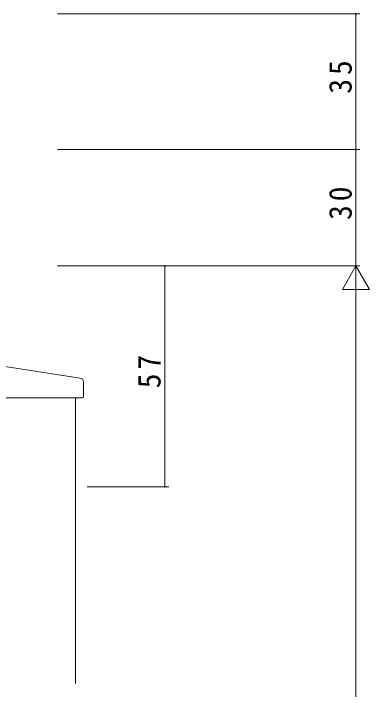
# Model space of a CAD drawing. Units: millimetres, scale not verified. Extents: x -841 to 292, y -594 to 212.
# Drawn here: x -617 to -525.2, y -91.9 to 82.4 of the extents above; entities that cross this region are included whole.
import ezdxf

# ---------------------------------------------------------------- set-up
doc = ezdxf.new("R2010")
doc.units = ezdxf.units.MM
doc.header["$LTSCALE"] = 2
for name, color, linetype, lineweight in [('0-4_YKK_12', 2, 'Continuous', 9), ('0-5_YKK_13', 4, 'Continuous', 9), ('0-6_YKK_D', 6, 'Continuous', 9)]:
    doc.layers.add(name, color=color, linetype=linetype, lineweight=lineweight)
doc.styles.add('ＭＳ ゴシック', font='')
doc.styles.get('ＭＳ ゴシック').set_extended_font_data('MS Gothic')

msp = doc.modelspace()

# ---------------------------------------------------------------- linework, layer by layer
at = {"layer": '0-4_YKK_12'}
msp.add_line((-601.004, -16.681), (-601.004, -90.431), dxfattribs=at)
at = {"layer": '0-5_YKK_13'}
for p, q in [((-600.919, -11.425), (-632.381, -6.66)), ((-599.919, -11.6), (-600.919, -11.425)), ((-599.007, -16.379), (-599.007, -12.596)), ((-636.507, -16.679), (-601.007, -16.679)), ((-599.307, -16.679), (-601.007, -16.679))]:
    msp.add_line(p, q, dxfattribs=at)
for centre, radius, start, end in [((-600.007, -12.596), 1, 0, 85), ((-599.307, -16.379), 0.3, 270, 0)]:
    msp.add_arc(centre, radius, start, end, dxfattribs=at)
at = {"layer": '0-6_YKK_D'}
for p, q in [((-605.704, 82.319), (-527.704, 82.319)), ((-528.704, 82.319), (-528.704, 47.319)), ((-605.704, 47.319), (-527.704, 47.319)), ((-605.704, 47.319), (-527.704, 47.319)), ((-528.704, 47.319), (-528.704, 17.319)), ((-605.704, 17.319), (-527.704, 17.319)), ((-605.704, 17.319), (-527.704, 17.319)), ((-598.004, 17.319), (-577.007, 17.319)), ((-578.007, -39.681), (-578.007, 17.319)), ((-528.704, 17.319), (-532.204, 11.257)), ((-528.704, 17.319), (-525.204, 11.257)), ((-528.704, 17.319), (-528.704, 5.195)), ((-532.204, 11.257), (-525.204, 11.257)), ((-528.704, 10.319), (-528.704, -375.681)), ((-598.004, -39.681), (-577.007, -39.681))]:
    msp.add_line(p, q, dxfattribs=at)
for centre, start, end in [((-528.704, 82.319), 90, 270), ((-528.704, 82.319), 270, 90), ((-528.704, 47.319), 90, 270), ((-528.704, 47.319), 90, 270), ((-528.704, 47.319), 270, 90), ((-528.704, 47.319), 270, 90), ((-578.007, 17.319), 90, 270), ((-578.007, 17.319), 270, 90), ((-578.007, -39.681), 90, 270), ((-578.007, -39.681), 270, 90)]:
    msp.add_arc(centre, 0.106, start, end, dxfattribs=at)

# ---------------------------------------------------------------- texts
at = {"layer": '0-6_YKK_D', "color": 7, "char_height": 5.865, "attachment_point": 7, "rotation": 90, "style": 'ＭＳ ゴシック'}
for s, insert in [('\\T1.27;\\W0.95;35', (-529.704, 61.749)), ('\\T1.27;\\W0.95;30', (-529.704, 29.188)), ('\\T1.27;\\W0.95;57', (-579.007, -14.227))]:
    msp.add_mtext(s, dxfattribs=dict(at, insert=insert))

doc.saveas('drawing.dxf')
